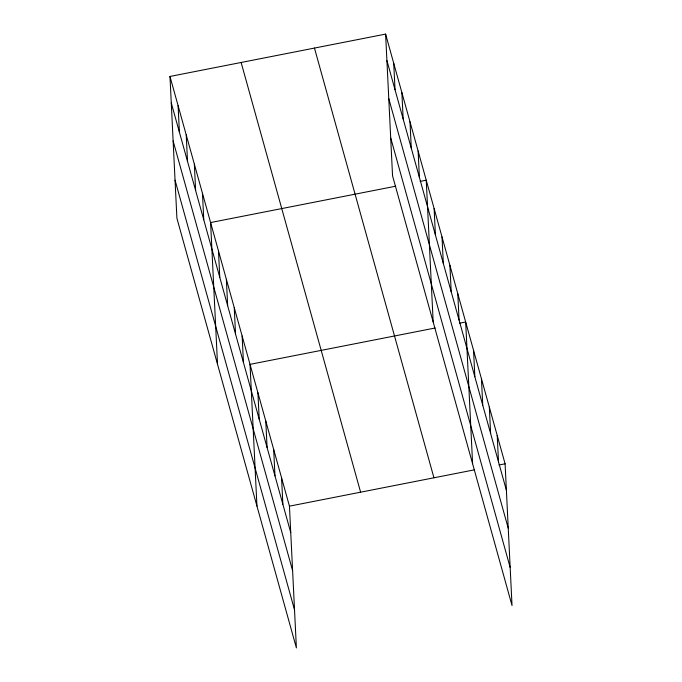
<?xml version="1.0" encoding="UTF-8"?>
<svg xmlns="http://www.w3.org/2000/svg" width="682" height="682" viewBox="0 0 682 682"><rect width="100%" height="100%" fill="white"/><g stroke="black" fill="none" stroke-linecap="round" stroke-linejoin="round"><path stroke-width="1.02" d="M169.971 76.452L289.449 506.163L296.389 647.9L176.902 218.189L169.971 76.452L385.611 34.1L505.098 463.811L512.029 605.548L392.551 175.837L385.611 34.1M395.739 186.195L210.593 222.554L217.524 364.29M420.138 181.403L426.241 180.201L433.172 321.938M435.167 327.999L250.021 364.358L256.952 506.095M459.566 323.208L465.67 322.006L472.6 463.743M289.449 506.163L474.604 469.804M499.002 465.005L505.098 463.811M386.907 60.545L506.394 490.256M388.766 98.592L508.252 528.303M390.684 137.79L510.17 567.501M314.453 48.072L433.94 477.784M241.13 62.48L360.616 492.182M171.259 102.897L290.745 532.608M173.126 140.944L292.604 570.655M175.044 180.142L294.522 609.853M497.212 435.448L498.508 461.893M489.326 407.086L490.622 433.53M481.441 378.732L482.737 405.168M473.555 350.369L474.851 376.814M457.784 293.644L459.08 320.088M449.898 265.281L451.194 291.726M442.013 236.927L443.309 263.371M434.127 208.564L435.414 235.009M418.117 150.978L419.404 177.422M409.993 121.763L411.28 148.207M401.868 92.539L403.156 118.983M393.736 63.324L395.031 89.768M281.564 477.801L282.86 504.245M273.678 449.438L274.974 475.883M265.792 421.084L267.088 447.52M257.907 392.721L259.203 419.166M242.136 335.996L243.431 362.44M234.25 307.633L235.546 334.078M226.364 279.279L227.66 305.715M218.479 250.916L219.775 277.361M202.469 193.33L203.765 219.775M194.344 164.115L195.64 190.559M186.22 134.891L187.516 161.336M178.096 105.676L179.392 132.112"/></g></svg>
